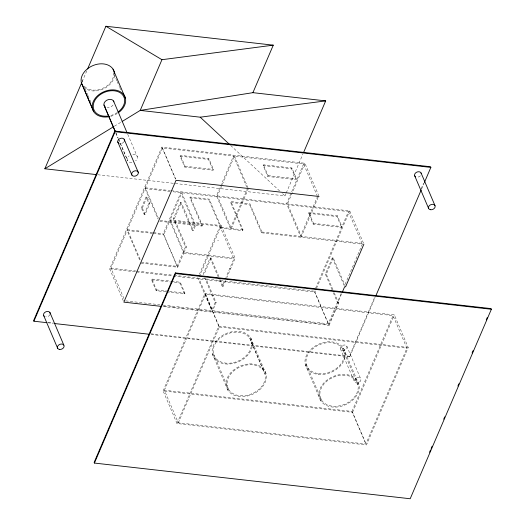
<?xml version="1.0" encoding="UTF-8"?>
<svg xmlns="http://www.w3.org/2000/svg" width="525" height="525" viewBox="0 0 525 525"><rect width="100%" height="100%" fill="white"/><g stroke="black" fill="none" stroke-linecap="round" stroke-linejoin="round"><path stroke-width="0.39" stroke-dasharray="2.62 1.97" d="M82.123 81.762L86.947 70.507M123.257 300.746L109.672 268.905L161.864 147.085L304.907 163.255L318.806 195.838M123.92 298.561L110.965 268.196L145.064 188.613L171.885 191.645M158.366 218.164L145.412 187.799L162.461 148.004L233.513 156.037L246.776 187.143M141.376 207.92L146.088 196.914L147.033 197.026L149.815 203.543L145.097 214.541L144.152 214.436L141.376 207.92L142.321 208.025L145.097 214.541M142.321 208.025L147.033 197.026M144.152 214.436L148.87 203.431L146.088 196.914M180.088 156.201L180.436 155.387L208.852 158.602L213.485 169.463L213.137 170.277L184.721 167.062L180.088 156.201L208.504 159.41L213.137 170.277M184.721 167.062L185.069 166.248L180.436 155.387M141.363 262.283L177.122 266.326L163.222 233.737L180.823 192.655L194.723 225.238L192.406 230.652L193.351 230.757L195.674 225.343L181.775 192.76L170.172 219.831L184.072 252.413L235.148 258.188L226.852 277.561M141.015 263.097L177.719 267.245L163.82 234.655L169.824 220.644L219.955 226.308L233.855 258.891L225.868 277.528M177.122 266.326L185.443 246.894L173.401 218.656L180.357 202.414L181.309 202.519L193.351 230.757M184.072 252.413L186.395 246.999L174.346 218.761L181.309 202.519M165.907 291.802L156.161 290.699L151.528 279.838L151.876 279.024L170.553 281.131M195.674 225.343L201.987 226.058L189.938 197.82L190.286 197.006L209.232 199.146L221.281 227.391L220.933 228.198L242.648 230.652L242.996 229.845L230.948 201.6L249.893 203.739L261.942 231.984L261.594 232.798L362.316 244.177L344.367 286.079M208.504 159.41L208.852 158.602M156.161 290.699L156.509 289.885L151.876 279.024M177.719 267.245L183.724 253.227L169.824 220.644M220.933 228.198L208.884 199.959L209.232 199.146M201.987 226.058L202.335 225.245L190.286 197.006M221.281 227.391L230.363 228.414L216.464 195.825L233.513 156.037M166.714 291.893L184.577 293.908L179.95 283.047L180.298 282.233L171.367 281.223M242.996 229.845L231.308 228.519L217.409 195.937L234.458 156.142L303.614 163.958L317.192 195.805M184.577 293.908L184.931 293.094L180.298 282.233M199.408 274.267L219.955 226.308M242.648 230.652L230.6 202.414L230.948 201.6M199.395 276.616L221.248 225.599L170.172 219.831M218.964 276.682L211.043 258.097L210.092 257.992L203.136 274.234L204.081 274.339L211.043 258.097L210.663 256.673M230.363 228.414L247.413 188.619M231.308 228.519L248.358 188.731M163.111 390.948L204.862 293.495L394.321 314.902L408.22 347.491L366.463 444.944L177.01 423.531L163.111 390.948L352.57 412.355L366.463 444.944M164.404 390.239L205.465 294.413L393.028 315.61L406.928 348.193L365.866 444.025L178.303 422.828L164.404 390.239L351.967 411.436L365.866 444.025M263.13 165.585L263.478 164.771L291.9 167.987L296.533 178.848L296.185 179.662L267.763 176.446L263.13 165.585L291.552 168.794L296.185 179.662M261.594 232.798L249.546 204.553L249.893 203.739M267.763 176.446L268.111 175.632L263.478 164.771M163.006 305.091L211.7 310.597L215.178 302.472L204.717 277.948M225.593 280.488L223.086 286.342L222.141 286.237L224.602 280.481M341.204 293.462L328.217 323.761L212.651 310.702L216.129 302.584L205.669 278.06M177.01 423.531L218.761 326.077L204.862 293.495M178.303 422.828L219.365 326.996L205.465 294.413M291.552 168.794L291.9 167.987M97.755 174.753L284.983 195.91L285.941 193.666M286.263 192.918L302.932 154.015M261.942 231.984L300.457 236.335L286.558 203.752L303.614 163.958M301.685 237.097L287.51 203.857L304.907 163.255M308.529 213.327L308.877 212.513L337.299 215.723L341.933 226.583L341.585 227.397L313.162 224.188L308.529 213.327L336.952 216.536L341.585 227.397M300.457 236.335L317.507 196.54M318.163 197.341L301.409 236.44L363.615 243.475L349.716 210.886L287.51 203.857M313.162 224.188L313.51 223.374L308.877 212.513M336.952 216.536L337.299 215.723M328.217 323.761L314.317 291.178L315.282 288.927M315.604 288.173L348.416 211.595L172.699 191.737M162.94 306.561L329.096 325.336L314.921 292.097L316.207 289.091M316.529 288.337L349.716 210.886M332.017 289.682L325.362 274.076L332.318 257.834L333.263 257.946L344.997 285.442M332.962 289.793L326.307 274.188L333.263 257.946M329.096 325.336L338.632 303.076L337.687 302.971L341.795 293.377M151.102 334.451L349.67 356.895L349.394 356.239L374.522 297.59M421.24 188.554L423.498 183.291M349.67 356.895L375.126 297.491M421.516 189.21L424.095 183.192M351.967 411.436L393.028 315.61M352.57 412.355L394.321 314.902M114.463 126.171L121.426 121.912M185.069 166.248L213.485 169.463M268.111 175.632L296.533 178.848M145.412 187.799L170.441 190.627M171.248 190.719L216.464 195.825M217.409 195.937L286.558 203.752M189.938 197.82L208.884 199.959M230.6 202.414L249.546 204.553M148.87 203.431L149.815 203.543M313.51 223.374L341.933 226.583M173.401 218.656L174.346 218.761M160.125 220.474L202.335 225.245M159.777 221.287L194.723 225.238M152.657 232.549L127.463 229.701L140.411 260.065M153.471 232.634L163.222 233.737M217.619 240.43L218.564 240.535M152.65 233.395L127.116 230.508L140.063 260.873M153.444 233.487L163.82 234.655M185.443 246.894L186.395 246.999M183.724 253.227L233.855 258.891M325.362 274.076L326.307 274.188M229.668 268.669L230.613 268.774M110.965 268.196L136.126 271.038M136.933 271.13L173.453 275.257M174.267 275.349L197.8 278.014L211.7 310.597M314.317 291.178L198.752 278.119L212.651 310.702M109.672 268.905L135.732 271.845M136.546 271.937L172.384 275.993M173.198 276.084L314.921 292.097M151.528 279.838L179.95 283.047M337.404 302.321L338.356 302.426L328.814 324.686L162.665 305.904M156.509 289.885L168.689 291.263M169.503 291.355L184.931 293.094M215.178 302.472L216.129 302.584M125.678 300.877L159.764 304.73M218.761 326.077L408.22 347.491M219.365 326.996L406.928 348.193M48.28 322.212L53.163 322.763M150.819 333.802L349.394 356.239M47.742 322.77L53.438 323.413M230.659 145.458L279.608 190.923M282.594 193.692L284.983 195.91M348.416 211.595L362.316 244.177M332.318 257.834L344.046 285.331M334.235 292.766L338.632 303.076M333.283 292.655L337.687 302.971M346.73 346.041L360.892 379.24A3.491 2.566 -23.1 0 1 356.416 382.994A3.491 2.566 -23.1 0 1 355.425 378.623A3.491 2.566 -23.1 0 1 360.892 379.24M343.448 348.2L358.916 384.49A20.934 15.409 -23.1 0 1 332.076 407A20.934 15.409 -23.1 0 1 326.104 380.783A20.934 15.409 -23.1 0 1 358.916 384.49M342.53 348.705L357.919 384.805A19.878 14.634 -23.1 0 1 332.423 406.179A19.878 14.634 -23.1 0 1 326.753 381.281A19.878 14.634 -23.1 0 1 357.919 384.805M340.364 348.744L354.526 381.951M234.458 156.142L248.043 187.989M306.246 364.12L321.641 400.227M305.248 364.435L320.716 400.726M221.248 225.599L235.148 258.188M250.615 337.706L266.083 373.997A20.934 15.409 -23.1 0 1 239.236 396.506A20.934 15.409 -23.1 0 1 233.271 370.289A20.934 15.409 -23.1 0 1 266.083 373.997M249.69 338.212L263.589 370.794M251.18 341.729A19.878 14.634 -23.1 0 1 225.691 363.103A19.878 14.634 -23.1 0 1 220.021 338.205A19.878 14.634 -23.1 0 1 251.18 341.729L265.079 374.312A19.878 14.634 -23.1 0 1 239.59 395.686A19.878 14.634 -23.1 0 1 233.92 370.794A19.878 14.634 -23.1 0 1 265.079 374.312M220.231 279.654L223.086 286.342L222.705 284.911M210.092 257.992L218.019 276.57M219.286 279.543L222.141 286.237M162.461 148.004L175.731 179.11M161.864 147.085L175.763 179.675M180.357 202.414L192.406 230.652M116.858 80.797L113.321 72.509A16.314 12.009 -23.1 0 1 102.992 88.233A16.314 12.009 -23.1 0 1 84.007 85.805M117.18 81.539L119.405 86.756M119.674 87.406L120.671 89.736M127.713 134.243L137.34 156.811M145.064 188.613L158.018 218.977M213.412 353.627L228.802 389.734M212.408 353.948L227.883 390.239M115.841 132.864L118.086 138.127M118.407 138.882L127.391 159.948M115.913 133.035L118.158 138.305M118.479 139.053L127.785 160.873M83.869 85.91L84.866 88.233M85.181 88.981L87.675 94.841M87.997 95.589L89.631 99.409M89.9 100.058L90.904 102.388M132.818 154.317A5.237 3.852 -23.1 0 1 137.183 156.332A5.237 3.852 -23.1 0 1 135.594 160.873M131.913 162.442A5.237 3.852 -23.1 0 1 127.549 160.427A5.237 3.852 -23.1 0 1 129.13 155.886M420.427 175.77A3.491 2.566 -23.1 0 1 417.237 177.181M50.013 314.534A3.491 2.566 -23.1 0 1 45.675 316.864M123.841 141.953A3.491 2.566 -23.1 0 1 119.93 143.614M113.065 105.026A5.237 3.852 -23.1 0 1 107.198 107.52M117.265 113.485A17.371 12.784 -23.1 0 1 110.355 116.425M117.351 112.488A16.314 12.009 -23.1 0 1 110.27 115.638M114.496 75.62A17.371 12.784 -23.1 0 1 102.808 89.165A17.371 12.784 -23.1 0 1 84.965 88.174M82.327 82.274A16.314 12.009 -23.1 0 1 82.156 79.058M342.517 350.411A3.491 2.566 -23.1 0 0 346.992 346.658A3.491 2.566 -23.1 0 0 341.526 346.041A3.491 2.566 -23.1 0 0 342.517 350.411M225.337 363.923A20.934 15.409 -23.1 0 0 252.184 341.414A20.934 15.409 -23.1 0 0 219.371 337.706A20.934 15.409 -23.1 0 0 225.337 363.923M318.524 373.597A19.878 14.634 -23.1 0 0 344.019 352.223A19.878 14.634 -23.1 0 0 312.854 348.698A19.878 14.634 -23.1 0 0 318.524 373.597M318.176 374.41A20.934 15.409 -23.1 0 0 345.017 351.901A20.934 15.409 -23.1 0 0 312.204 348.193A20.934 15.409 -23.1 0 0 318.176 374.41"/><path stroke-width="0.79" d="M96.127 174.569L44.842 168.774L81.48 83.258M87.59 69.005L105.906 26.25L273.269 45.163L252.912 92.669L140.221 110.407L122.122 121.485M424.417 182.444L430.861 167.403L430.585 166.753L114.818 131.066L33.633 320.558L33.908 321.208L46.928 322.678M33.908 321.208L115.1 131.716L114.818 131.066M273.269 45.163L161.949 59.699L140.221 110.407L200.222 117.187L325.69 100.898L303.575 152.519M175.33 272.921L94.139 462.413L94.415 463.063L410.183 498.75L491.367 309.258L491.092 308.608L175.33 272.921L175.606 273.577L94.415 463.063M342.431 291.9L344.643 286.729L345.588 286.834L363.891 244.125M375.769 295.982L421.194 189.958M429.555 452.228L430.52 449.971M431.163 448.468L432.134 446.217M443.73 419.147L444.695 416.889M457.905 386.059L458.876 383.801M472.08 352.971L473.051 350.72M486.262 319.889L487.226 317.632M44.842 168.774L113.768 126.597M252.912 92.669L325.69 100.898M115.1 131.716L430.861 167.403M319.082 196.488L176.039 180.324L123.847 302.137L161.313 306.377M175.606 273.577L491.367 309.258M54.252 323.505L149.474 334.267M105.906 26.25L161.949 59.699M200.222 117.187L229.471 144.349M421.102 173.04L435.002 205.629M414.717 175.862L428.617 208.451M113.019 69.123L125.442 98.26M113.518 100.971L127.07 132.74M124.143 139.25L138.305 172.449A3.491 2.566 -23.1 0 1 133.829 176.203A3.491 2.566 -23.1 0 1 132.838 171.832A3.491 2.566 -23.1 0 1 138.305 172.449M103.97 105.026L115.198 131.362M104.363 105.952L115.27 131.532M117.777 141.953L131.939 175.16M81.323 82.589L92.439 108.662M93.745 111.733L82.622 85.667A17.371 12.784 -23.1 0 1 93.673 65.284A17.371 12.784 -23.1 0 1 114.529 73.533M49.921 312.513L63.82 345.096M43.798 315.801L57.697 348.39M415.675 176.84A3.491 2.566 -23.1 0 1 416.437 172.318A3.491 2.566 -23.1 0 1 421.267 173.696M44.264 316.312A3.491 2.566 -23.1 0 1 45.885 311.784A3.491 2.566 -23.1 0 1 50.21 313.819M119.155 143.43A3.491 2.566 -23.1 0 1 118.184 140.09A3.491 2.566 -23.1 0 1 122.522 138.246A3.491 2.566 -23.1 0 1 124.248 141.264M105.066 106.713A5.237 3.852 -23.1 0 1 106.824 100.209A5.237 3.852 -23.1 0 1 113.912 101.896M109.62 116.589A17.371 12.784 -23.1 0 1 92.912 102.473A17.371 12.784 -23.1 0 1 118.781 90.982A17.371 12.784 -23.1 0 1 118.506 112.645M108.892 115.927A16.314 12.009 -23.1 0 1 94.028 102.158A16.314 12.009 -23.1 0 1 118.368 91.816A16.314 12.009 -23.1 0 1 117.928 112.088M430.303 209.692A3.491 2.566 -23.1 0 0 435.166 206.279A3.491 2.566 -23.1 0 0 429.955 205.144A3.491 2.566 -23.1 0 0 430.303 209.692M59.574 349.447A3.491 2.566 -23.1 0 0 64.076 345.719A3.491 2.566 -23.1 0 0 58.623 345.063A3.491 2.566 -23.1 0 0 59.574 349.447"/></g></svg>
